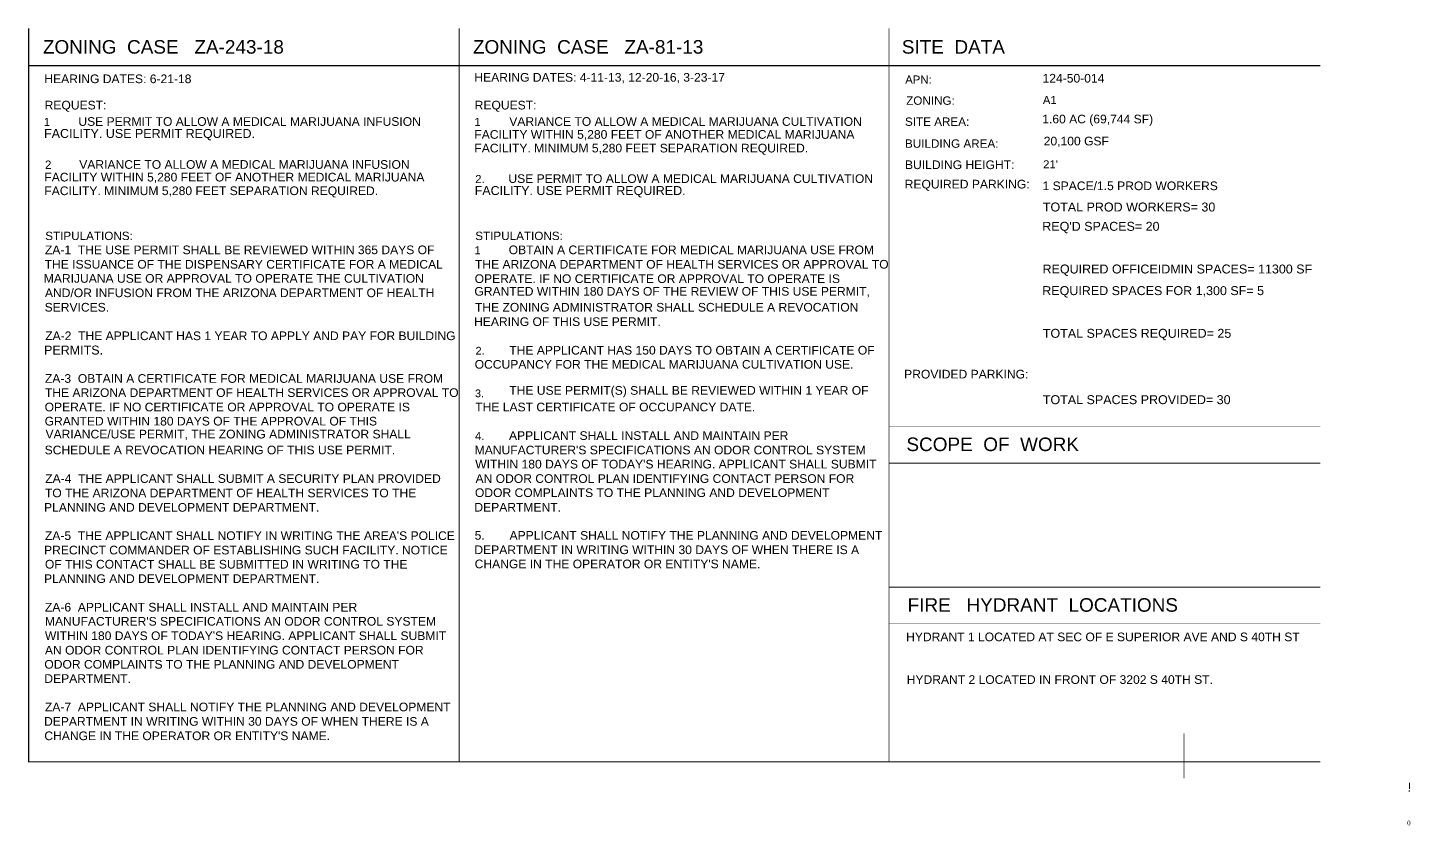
# Model space of a CAD drawing. Header units: millimetres. Extents: x 89 to 868, y 26 to 589.
# Drawn here: x 355.4 to 834.8, y 312.9 to 589.5 of the extents above; entities that cross this region are included whole.
import ezdxf

# ---------------------------------------------------------------- set-up
doc = ezdxf.new("R2010")
doc.units = ezdxf.units.MM
doc.layers.add('P', color=7, linetype='Continuous')
doc.layers.add('T', color=7, linetype='Continuous')

msp = doc.modelspace()

# ---------------------------------------------------------------- linework, layer by layer
at = {"layer": 'P'}
for points, const_width in [([(355.776, 334.733), (355.776, 589.298)], 0.376), ([(504.984, 334.733), (504.984, 589.298)], 0.376), ([(654.085, 334.733), (654.085, 589.298)], 0.188), ([(355.6, 576.298), (803.663, 576.298)], 0.376), ([(653.997, 451.185), (803.663, 451.185)], 0.188), ([(653.997, 438.485), (803.663, 438.485)], 0.376), ([(653.997, 395.499), (803.663, 395.499)], 0.376), ([(653.997, 382.887), (803.663, 382.887)], 0.188), ([(756.356, 329.177), (756.356, 344.787)], 0.188), ([(355.6, 334.91), (803.663, 334.91)], 0.376)]:
    msp.add_lwpolyline(points, dxfattribs=dict(at, const_width=const_width))

# ---------------------------------------------------------------- texts
at = {"layer": 'T', "attachment_point": 7}
for s, insert, char_height in [('{\\fArial|b0|i0|c0|p18;ZONING  CASE   ZA-243-18}', (360.7, 580.4), 4.7), ('{\\fArial|b0|i0|c0|p18;ZONING  CASE   ZA-81-13}', (509.8, 580.4), 4.7), ('{\\fArial|b0|i0|c0|p18;SITE  DATA}', (658.5, 580.4), 4.7), ('{\\fArial|b0|i0|c0|p18;HEARING DATES: 6-21-18}', (361.2, 570.2), 3), ('{\\fArial|b0|i0|c0|p18;HEARING DATES: 4-11-13, 12-20-16, 3-23-17}', (510.3, 570.2), 3), ('{\\fArial|b0|i0|c0|p18;APN:}', (659.7, 570.1), 2.8), ('{\\fArial|b0|i0|c0|p18;124-50-014}', (707.3, 570.4), 3), ('{\\fArial|b0|i0|c0|p18;A1}', (707.4, 563), 2.8), ('{\\fArial|b0|i0|c0|p18;REQUEST:}', (361.3, 560.3), 3), ('{\\fArial|b0|i0|c0|p18;REQUEST:}', (510.4, 560.3), 3), ('{\\fArial|b0|i0|c0|p18;ZONING:}', (660, 562.7), 2.9), ('{\\fArial|b0|i0|c0|p18;1}', (361, 555.4), 2.8), ('{\\fArial|b0|i0|c0|p18;USE PERMIT TO ALLOW A MEDICAL MARIJUANA INFUSION}', (373, 555.4), 3), ('{\\fArial|b0|i0|c0|p18;1}', (510.3, 555.4), 2.8), ('{\\fArial|b0|i0|c0|p18;VARIANCE TO ALLOW A MEDICAL MARIJUANA CULTIVATION}', (522.4, 555.4), 3), ('{\\fArial|b0|i0|c0|p18;SITE AREA:}', (659.6, 555.4), 2.9), ('{\\fArial|b0|i0|c0|p18;1.60 AC (69,744 SF)}', (707.2, 555.4), 3), ('{\\fArial|b0|i0|c0|p18;FACILITY. USE PERMIT REQUIRED.}', (361.1, 550.4), 3.1), ('{\\fArial|b0|i0|c0|p18;FACILITY WITHIN 5,280 FEET OF ANOTHER MEDICAL MARIJUANA}', (510.3, 550.4), 3), ('{\\fArial|b0|i0|c0|p18;20,100 GSF}', (707.7, 548.1), 3), ('{\\fArial|b0|i0|c0|p18;FACILITY. MINIMUM 5,280 FEET SEPARATION REQUIRED.}', (510.3, 545.4), 3), ('{\\fArial|b0|i0|c0|p18;BUILDING AREA:}', (659.6, 547.8), 2.9), ('{\\fArial|b0|i0|c0|p18;2}', (361.4, 540.5), 2.9), ('{\\fArial|b0|i0|c0|p18;VARIANCE TO ALLOW A MEDICAL MARIJUANA INFUSION}', (373.3, 540.5), 3), ('{\\fArial|b0|i0|c0|p18;BUILDING HEIGHT:}', (659.6, 540.4), 3), ("{\\fArial|b0|i0|c0|p18;21'}", (707.5, 540.7), 2.8), ('{\\fArial|b0|i0|c0|p18;FACILITY WITHIN 5,280 FEET OF ANOTHER MEDICAL MARIJUANA}', (361.2, 535.6), 3), ('{\\fArial|b0|i0|c0|p18;2.}', (510.6, 535.6), 2.8), ('{\\fArial|b0|i0|c0|p18;USE PERMIT TO ALLOW A MEDICAL MARIJUANA CULTIVATION}', (522.1, 535.6), 3), ('{\\fArial|b0|i0|c0|p18;FACILITY. MINIMUM 5,280 FEET SEPARATION REQUIRED.}', (361.2, 530.6), 3), ('{\\fArial|b0|i0|c0|p18;FACILITY. USE PERMIT REQUIRED.}', (510.4, 530.6), 3.1), ('{\\fArial|b0|i0|c0|p18;REQUIRED PARKING:}', (659.5, 532.9), 3), ('{\\fArial|b0|i0|c0|p18;1 SPACE/1.5 PROD WORKERS}', (707.3, 533.1), 3), ('{\\fArial|b0|i0|c0|p18;TOTAL PROD WORKERS= 30}', (707.4, 525.7), 3.1), ('{\\fArial|b0|i0|c0|p18;STIPULATIONS:}', (361.5, 515.8), 2.9), ('{\\fArial|b0|i0|c0|p18;STIPULATIONS:}', (510.6, 515.8), 2.9), ("{\\fArial|b0|i0|c0|p18;REQ'D SPACES= 20}", (707.2, 518.2), 3.1), ('{\\fArial|b0|i0|c0|p18;ZA-1  THE USE PERMIT SHALL BE REVIEWED WITHIN 365 DAYS OF}', (361.4, 510.9), 3), ('{\\fArial|b0|i0|c0|p18;1}', (510.3, 510.9), 2.8), ('{\\fArial|b0|i0|c0|p18;OBTAIN A CERTIFICATE FOR MEDICAL MARIJUANA USE FROM}', (522.2, 510.9), 3), ('{\\fArial|b0|i0|c0|p18;THE ISSUANCE OF THE DISPENSARY CERTIFICATE FOR A MEDICAL}', (361.3, 505.9), 3), ('{\\fArial|b0|i0|c0|p18;THE ARIZONA DEPARTMENT OF HEALTH SERVICES OR APPROVAL TO}', (510.5, 505.9), 3), ('{\\fArial|b0|i0|c0|p18;MARIJUANA USE OR APPROVAL TO OPERATE THE CULTIVATION}', (361, 501), 3), ('{\\fArial|b0|i0|c0|p18;OPERATE. IF NO CERTIFICATE OR APPROVAL TO OPERATE IS}', (510.4, 500.9), 3), ('{\\fArial|b0|i0|c0|p18;REQUIRED OFFICEIDMIN SPACES= 11300 SF}', (707.3, 503.4), 3.1), ('{\\fArial|b0|i0|c0|p18;AND/OR INFUSION FROM THE ARIZONA DEPARTMENT OF HEALTH}', (361.4, 496), 3), ('{\\fArial|b0|i0|c0|p18;GRANTED WITHIN 180 DAYS OF THE REVIEW OF THIS USE PERMIT,}', (510.3, 496), 3), ('{\\fArial|b0|i0|c0|p18;REQUIRED SPACES FOR 1,300 SF= 5}', (707.2, 495.9), 3.1), ('{\\fArial|b0|i0|c0|p18;SERVICES.}', (361.3, 491), 3), ('{\\fArial|b0|i0|c0|p18;THE ZONING ADMINISTRATOR SHALL SCHEDULE A REVOCATION}', (510.5, 491), 3), ('{\\fArial|b0|i0|c0|p18;HEARING OF THIS USE PERMIT.}', (510.2, 486), 3), ('{\\fArial|b0|i0|c0|p18;TOTAL SPACES REQUIRED= 25}', (707.4, 481.1), 3.1), ('{\\fArial|b0|i0|c0|p18;ZA-2  THE APPLICANT HAS 1 YEAR TO APPLY AND PAY FOR BUILDING}', (361.5, 481.1), 3), ('{\\fArial|b0|i0|c0|p18;PERMITS.}', (361.1, 476.1), 3.1), ('{\\fArial|b0|i0|c0|p18;2.}', (510.7, 476.1), 2.7), ('{\\fArial|b0|i0|c0|p18;THE APPLICANT HAS 150 DAYS TO OBTAIN A CERTIFICATE OF}', (522.4, 476.1), 3), ('{\\fArial|b0|i0|c0|p18;OCCUPANCY FOR THE MEDICAL MARIJUANA CULTIVATION USE.}', (510.4, 471.2), 3), ('{\\fArial|b0|i0|c0|p18;PROVIDED PARKING:}', (659.3, 467.8), 3), ('{\\fArial|b0|i0|c0|p18;ZA-3  OBTAIN A CERTIFICATE FOR MEDICAL MARIJUANA USE FROM}', (361.4, 466.3), 3), ('{\\fArial|b0|i0|c0|p18;THE USE PERMIT(S) SHALL BE REVIEWED WITHIN 1 YEAR OF}', (522.4, 461.3), 3), ('{\\fArial|b0|i0|c0|p18;THE ARIZONA DEPARTMENT OF HEALTH SERVICES OR APPROVAL TO}', (361.4, 461.4), 3), ('{\\fArial|b0|i0|c0|p18;3.}', (510.5, 461.3), 2.7), ('{\\fArial|b0|i0|c0|p18;TOTAL SPACES PROVIDED= 30}', (707.4, 458.9), 3.1), ('{\\fArial|b0|i0|c0|p18;OPERATE. IF NO CERTIFICATE OR APPROVAL TO OPERATE IS}', (361.3, 456.4), 3), ('{\\fArial|b0|i0|c0|p18;THE LAST CERTIFICATE OF OCCUPANCY DATE.}', (510.6, 456.4), 3), ('{\\fArial|b0|i0|c0|p18;GRANTED WITHIN 180 DAYS OF THE APPROVAL OF THIS}', (361.3, 451.5), 3), ('{\\fArial|b0|i0|c0|p18;VARIANCE/USE PERMIT, THE ZONING ADMINISTRATOR SHALL}', (361.6, 446.5), 3), ('{\\fArial|b0|i0|c0|p18;4.}', (510.5, 446.5), 2.8), ('{\\fArial|b0|i0|c0|p18;APPLICANT SHALL INSTALL AND MAINTAIN PER}', (522.3, 446.5), 3), ('{\\fArial|b0|i0|c0|p18;SCOPE  OF  WORK}', (660.1, 442.6), 4.7), ('{\\fArial|b0|i0|c0|p18;SCHEDULE A REVOCATION HEARING OF THIS USE PERMIT.}', (361.3, 441.5), 3), ("{\\fArial|b0|i0|c0|p18;MANUFACTURER'S SPECIFICATIONS AN ODOR CONTROL SYSTEM}", (510.4, 441.5), 3), ("{\\fArial|b0|i0|c0|p18;WITHIN 180 DAYS OF TODAY'S HEARING. APPLICANT SHALL SUBMIT}", (510.6, 436.6), 3), ('{\\fArial|b0|i0|c0|p18;ZA-4  THE APPLICANT SHALL SUBMIT A SECURITY PLAN PROVIDED}', (361.5, 431.6), 3), ('{\\fArial|b0|i0|c0|p18;AN ODOR CONTROL PLAN IDENTIFYING CONTACT PERSON FOR}', (510.7, 431.6), 3), ('{\\fArial|b0|i0|c0|p18;TO THE ARIZONA DEPARTMENT OF HEALTH SERVICES TO THE}', (361.4, 426.6), 3), ('{\\fArial|b0|i0|c0|p18;ODOR COMPLAINTS TO THE PLANNING AND DEVELOPMENT}', (510.5, 426.7), 3), ('{\\fArial|b0|i0|c0|p18;PLANNING AND DEVELOPMENT DEPARTMENT.}', (361.1, 421.6), 3), ('{\\fArial|b0|i0|c0|p18;DEPARTMENT.}', (510.3, 421.7), 3), ("{\\fArial|b0|i0|c0|p18;ZA-5  THE APPLICANT SHALL NOTIFY IN WRITING THE AREA'S POLICE}", (361.4, 411.8), 3), ('{\\fArial|b0|i0|c0|p18;5.}', (510.4, 411.9), 3), ('{\\fArial|b0|i0|c0|p18;APPLICANT SHALL NOTIFY THE PLANNING AND DEVELOPMENT}', (522.5, 411.9), 3), ('{\\fArial|b0|i0|c0|p18;PRECINCT COMMANDER OF ESTABLISHING SUCH FACILITY. NOTICE}', (361.1, 406.8), 3), ('{\\fArial|b0|i0|c0|p18;DEPARTMENT IN WRITING WITHIN 30 DAYS OF WHEN THERE IS A}', (510.3, 406.9), 3), ('{\\fArial|b0|i0|c0|p18;OF THIS CONTACT SHALL BE SUBMITTED IN WRITING TO THE}', (361.4, 401.9), 3), ("{\\fArial|b0|i0|c0|p18;CHANGE IN THE OPERATOR OR ENTITY'S NAME.}", (510.4, 402), 3), ('{\\fArial|b0|i0|c0|p18;PLANNING AND DEVELOPMENT DEPARTMENT.}', (361.1, 396.9), 3), ('{\\fArial|b0|i0|c0|p18;ZA-6  APPLICANT SHALL INSTALL AND MAINTAIN PER}', (361.4, 387), 3), ('{\\fArial|b0|i0|c0|p18;FIRE   HYDRANT  LOCATIONS}', (660.5, 386.9), 4.7), ("{\\fArial|b0|i0|c0|p18;MANUFACTURER'S SPECIFICATIONS AN ODOR CONTROL SYSTEM}", (361.4, 382.1), 3), ("{\\fArial|b0|i0|c0|p18;WITHIN 180 DAYS OF TODAY'S HEARING. APPLICANT SHALL SUBMIT}", (361.4, 377.1), 3), ('{\\fArial|b0|i0|c0|p18;HYDRANT 1 LOCATED AT SEC OF E SUPERIOR AVE AND S 40TH ST}', (660, 376.7), 3), ('{\\fArial|b0|i0|c0|p18;AN ODOR CONTROL PLAN IDENTIFYING CONTACT PERSON FOR}', (361.4, 372.1), 3), ('{\\fArial|b0|i0|c0|p18;ODOR COMPLAINTS TO THE PLANNING AND DEVELOPMENT}', (361.2, 367.2), 3), ('{\\fArial|b0|i0|c0|p18;DEPARTMENT.}', (361.2, 362.3), 3), ('{\\fArial|b0|i0|c0|p18;HYDRANT 2 LOCATED IN FRONT OF 3202 S 40TH ST.}', (660.2, 361.9), 3), ('{\\fArial|b0|i0|c0|p18;ZA-7  APPLICANT SHALL NOTIFY THE PLANNING AND DEVELOPMENT}', (361.4, 352.4), 3), ('{\\fArial|b0|i0|c0|p18;DEPARTMENT IN WRITING WITHIN 30 DAYS OF WHEN THERE IS A}', (361.1, 347.4), 3), ("{\\fArial|b0|i0|c0|p18;CHANGE IN THE OPERATOR OR ENTITY'S NAME.}", (361.2, 342.4), 3), ('{\\fArial|b0|i0|c0|p18;!}', (833.9, 324.6), 3.1), ('{\\fTimes New Roman|b0|i0|c0|p18;0}', (833.7, 312.9), 1.6)]:
    msp.add_mtext(s, dxfattribs=dict(at, insert=insert, char_height=char_height))

doc.saveas('drawing.dxf')
